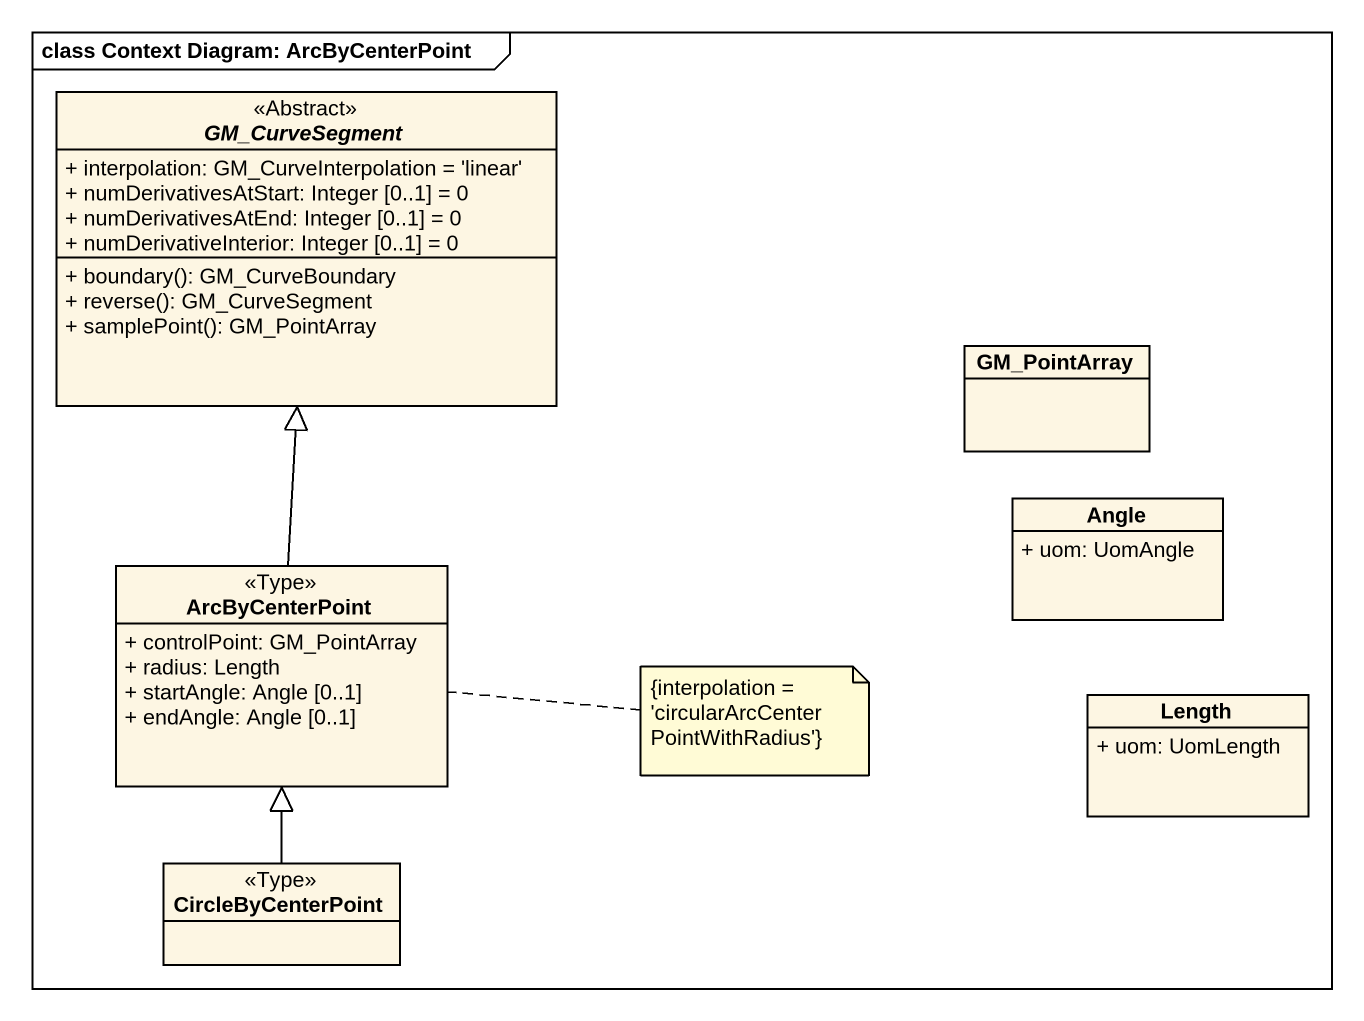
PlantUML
@startuml
mainframe class Context Diagram: ArcByCenterPoint
hide circle
hide empty members
skinparam classAttributeIconSize 0
abstract class GM_CurveSegment <<Abstract>> {
  + interpolation: GM_CurveInterpolation = 'linear'
  + numDerivativesAtStart: Integer [0..1] = 0
  + numDerivativesAtEnd: Integer [0..1] = 0
  + numDerivativeInterior: Integer [0..1] = 0
  + boundary(): GM_CurveBoundary
  + reverse(): GM_CurveSegment
  + samplePoint(): GM_PointArray
}
class GM_PointArray
class Angle {
  + uom: UomAngle
}
class ArcByCenterPoint <<Type>> {
  + controlPoint: GM_PointArray
  + radius: Length
  + startAngle: Angle [0..1]
  + endAngle: Angle [0..1]
}
class Length {
  + uom: UomLength
}
class CircleByCenterPoint <<Type>>
ArcByCenterPoint -up-|> GM_CurveSegment
CircleByCenterPoint -up-|> ArcByCenterPoint
note right of ArcByCenterPoint : {interpolation = 'circularArcCenterPointWithRadius'}
@enduml
